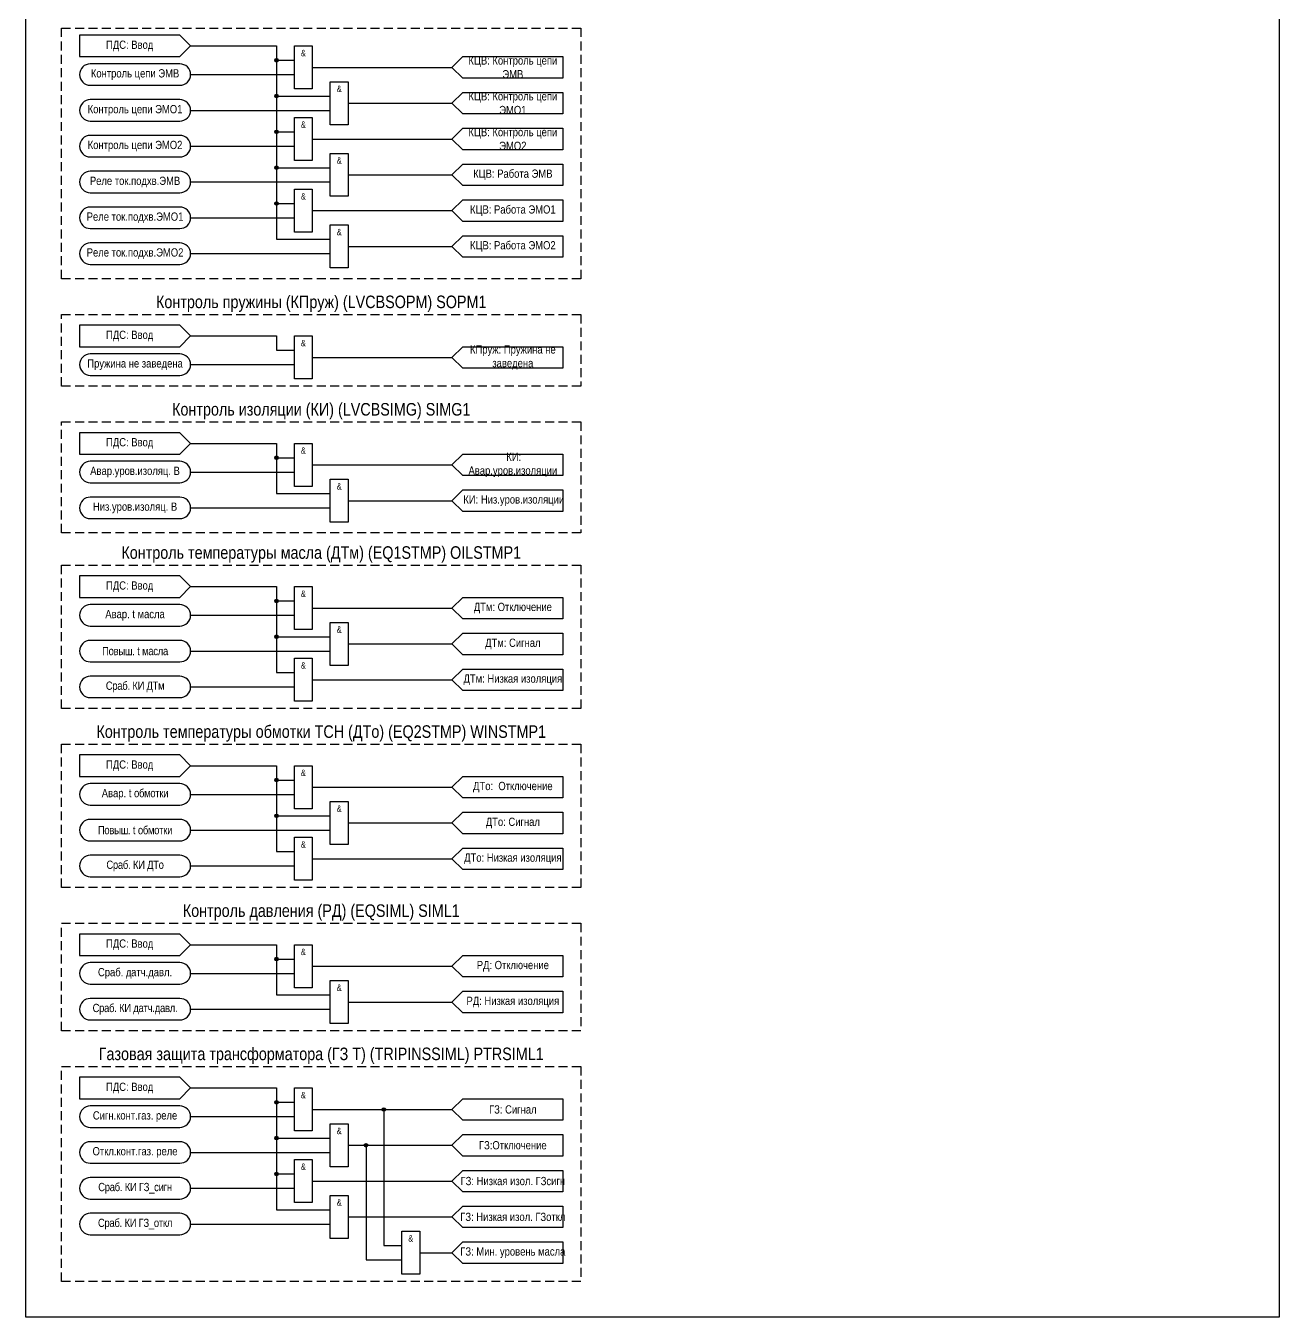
# Model space of a CAD drawing. Header units: millimetres. Extents: x -7300 to 495, y 0 to 1179.
# Drawn here: x -4825 to -4475, y 0 to 360.6 of the extents above; entities that cross this region are included whole.
import ezdxf

# ---------------------------------------------------------------- set-up
doc = ezdxf.new("R2010")
doc.units = ezdxf.units.MM
doc.linetypes.add('штриховая2', pattern=[0.375, 0.25, -0.125])
doc.layers.add('TEXT', color=7, linetype='Continuous', lineweight=25)
doc.styles.add('2.5_Gost_RD', font='ARIALN.TTF', dxfattribs={"height": 2.5})
doc.styles.add('3.5_Gost_RD', font='ARIALN.TTF', dxfattribs={"height": 3.5})

# ---------------------------------------------------------------- blocks, each defined once
blk = doc.blocks.new('Точка')
at = {"ltscale": 100}
h = blk.add_hatch(color=256, dxfattribs=at)
h.dxf.hatch_style = 1
edge = h.paths.add_edge_path()
edge.add_arc((0, 0), 0.5, 0, 360)
blk.add_circle((0, 0), 0.5, dxfattribs=at)

msp = doc.modelspace()

# ---------------------------------------------------------------- linework, layer by layer
at = {"ltscale": 100}
for points in [[(-4825, 1085), (-4475, 1085), (-4475, 0), (-4825, 0)], [(-4810, 358), (-4810, 352), (-4782, 352), (-4779, 355), (-4782, 358)], [(-4750, 355), (-4745, 355), (-4745, 343), (-4750, 343)], [(-4740, 345), (-4735, 345), (-4735, 333), (-4740, 333)], [(-4750, 335), (-4745, 335), (-4745, 323), (-4750, 323)], [(-4740, 325), (-4735, 325), (-4735, 313), (-4740, 313)], [(-4750, 315), (-4745, 315), (-4745, 303), (-4750, 303)], [(-4740, 305), (-4735, 305), (-4735, 293), (-4740, 293)], [(-4810, 277), (-4810, 271), (-4782, 271), (-4779, 274), (-4782, 277)], [(-4750, 274), (-4745, 274), (-4745, 262), (-4750, 262)], [(-4810, 247), (-4810, 241), (-4782, 241), (-4779, 244), (-4782, 247)], [(-4750, 244), (-4745, 244), (-4745, 232), (-4750, 232)], [(-4740, 234), (-4735, 234), (-4735, 222), (-4740, 222)], [(-4810, 207), (-4810, 201), (-4782, 201), (-4779, 204), (-4782, 207)], [(-4750, 204), (-4745, 204), (-4745, 192), (-4750, 192)], [(-4740, 194), (-4735, 194), (-4735, 182), (-4740, 182)], [(-4750, 184), (-4745, 184), (-4745, 172), (-4750, 172)], [(-4810, 157), (-4810, 151), (-4782, 151), (-4779, 154), (-4782, 157)], [(-4750, 154), (-4745, 154), (-4745, 142), (-4750, 142)], [(-4740, 144), (-4735, 144), (-4735, 132), (-4740, 132)], [(-4750, 134), (-4745, 134), (-4745, 122), (-4750, 122)], [(-4810, 107), (-4810, 101), (-4782, 101), (-4779, 104), (-4782, 107)], [(-4750, 104), (-4745, 104), (-4745, 92), (-4750, 92)], [(-4740, 94), (-4735, 94), (-4735, 82), (-4740, 82)], [(-4810, 67), (-4810, 61), (-4782, 61), (-4779, 64), (-4782, 67)], [(-4750, 64), (-4745, 64), (-4745, 52), (-4750, 52)], [(-4740, 54), (-4735, 54), (-4735, 42), (-4740, 42)], [(-4750, 44), (-4745, 44), (-4745, 32), (-4750, 32)], [(-4740, 34), (-4735, 34), (-4735, 22), (-4740, 22)], [(-4720, 24), (-4715, 24), (-4715, 12), (-4720, 12)]]:
    msp.add_lwpolyline(points, close=True, dxfattribs=at)
at = {"linetype": 'штриховая2', "ltscale": 10}
for points in [[(-4670, 290), (-4815, 290), (-4815, 360), (-4670, 360)], [(-4670, 260), (-4815, 260), (-4815, 280), (-4670, 280)], [(-4670, 219), (-4815, 219), (-4815, 250), (-4670, 250)], [(-4815, 210), (-4670, 210), (-4670, 170), (-4815, 170)], [(-4815, 160), (-4670, 160), (-4670, 120), (-4815, 120)], [(-4815, 110), (-4670, 110), (-4670, 80), (-4815, 80)], [(-4815, 70), (-4670, 70), (-4670, 10), (-4815, 10)]]:
    msp.add_lwpolyline(points, close=True, dxfattribs=at)
at = {"ltscale": 100}
for points in [[(-4779, 355), (-4755, 355), (-4755, 301), (-4740, 301)], [(-4779, 355), (-4755, 355), (-4755, 311), (-4750, 311)], [(-4779, 355), (-4755, 355), (-4755, 321), (-4740, 321)], [(-4779, 355), (-4755, 355), (-4755, 331), (-4750, 331)], [(-4779, 355), (-4755, 355), (-4755, 341), (-4740, 341)], [(-4779, 355), (-4755, 355), (-4755, 351), (-4750, 351)], [(-4675, 346), (-4703, 346), (-4706, 349), (-4703, 352), (-4675, 352), (-4675, 346), (-4703, 346), (-4706, 349), (-4703, 352), (-4675, 352)], [(-4779, 347), (-4750, 347)], [(-4745, 349), (-4706, 349)], [(-4735, 339), (-4706, 339)], [(-4675, 336), (-4703, 336), (-4706, 339), (-4703, 342), (-4675, 342), (-4675, 336), (-4703, 336), (-4706, 339), (-4703, 342), (-4675, 342)], [(-4779, 337), (-4740, 337)], [(-4675, 326), (-4703, 326), (-4706, 329), (-4703, 332), (-4675, 332), (-4675, 326), (-4703, 326), (-4706, 329), (-4703, 332), (-4675, 332)], [(-4745, 329), (-4706, 329)], [(-4779, 327), (-4750, 327)], [(-4675, 316), (-4703, 316), (-4706, 319), (-4703, 322), (-4675, 322), (-4675, 316), (-4703, 316), (-4706, 319), (-4703, 322), (-4675, 322)], [(-4735, 319), (-4706, 319)], [(-4779, 317), (-4740, 317)], [(-4675, 306), (-4703, 306), (-4706, 309), (-4703, 312), (-4675, 312), (-4675, 306), (-4703, 306), (-4706, 309), (-4703, 312), (-4675, 312)], [(-4779, 307), (-4750, 307)], [(-4745, 309), (-4706, 309)], [(-4675, 296), (-4703, 296), (-4706, 299), (-4703, 302), (-4675, 302), (-4675, 296), (-4703, 296), (-4706, 299), (-4703, 302), (-4675, 302)], [(-4779, 297), (-4740, 297)], [(-4735, 299), (-4706, 299)], [(-4779, 274), (-4755, 274), (-4755, 270), (-4750, 270)], [(-4706, 268), (-4703, 271), (-4675, 271), (-4675, 265), (-4703, 265), (-4706, 268)], [(-4745, 268), (-4706, 268)], [(-4779, 266), (-4750, 266)], [(-4779, 244), (-4755, 244), (-4755, 240), (-4750, 240)], [(-4779, 244), (-4755, 244), (-4755, 230), (-4740, 230)], [(-4706, 238), (-4703, 241), (-4675, 241), (-4675, 235), (-4703, 235), (-4706, 238)], [(-4779, 236), (-4750, 236)], [(-4745, 238), (-4706, 238)], [(-4706, 228), (-4703, 231), (-4675, 231), (-4675, 225), (-4703, 225), (-4706, 228)], [(-4735, 228), (-4706, 228)], [(-4779, 226), (-4740, 226)], [(-4779, 204), (-4755, 204), (-4755, 200), (-4750, 200)], [(-4779, 204), (-4755, 204), (-4755, 190), (-4740, 190)], [(-4779, 204), (-4755, 204), (-4755, 180), (-4750, 180)], [(-4706, 198), (-4703, 201), (-4675, 201), (-4675, 195), (-4703, 195), (-4706, 198)], [(-4779, 196), (-4750, 196)], [(-4745, 198), (-4706, 198)], [(-4735, 188), (-4706, 188)], [(-4706, 188), (-4703, 191), (-4675, 191), (-4675, 185), (-4703, 185), (-4706, 188)], [(-4779, 186), (-4740, 186)], [(-4706, 178), (-4703, 181), (-4675, 181), (-4675, 175), (-4703, 175), (-4706, 178)], [(-4745, 178), (-4706, 178)], [(-4779, 176), (-4750, 176)], [(-4779, 154), (-4755, 154), (-4755, 150), (-4750, 150)], [(-4779, 154), (-4755, 154), (-4755, 140), (-4740, 140)], [(-4779, 154), (-4755, 154), (-4755, 130), (-4750, 130)], [(-4745, 148), (-4706, 148)], [(-4706, 148), (-4703, 151), (-4675, 151), (-4675, 145), (-4703, 145), (-4706, 148)], [(-4779, 146), (-4750, 146)], [(-4706, 138), (-4703, 141), (-4675, 141), (-4675, 135), (-4703, 135), (-4706, 138)], [(-4735, 138), (-4706, 138)], [(-4779, 136), (-4740, 136)], [(-4706, 128), (-4703, 131), (-4675, 131), (-4675, 125), (-4703, 125), (-4706, 128)], [(-4745, 128), (-4706, 128)], [(-4779, 126), (-4750, 126)], [(-4779, 104), (-4755, 104), (-4755, 100), (-4750, 100)], [(-4779, 104), (-4755, 104), (-4755, 90), (-4740, 90)], [(-4706, 98), (-4703, 101), (-4675, 101), (-4675, 95), (-4703, 95), (-4706, 98)], [(-4745, 98), (-4706, 98)], [(-4779, 96), (-4750, 96)], [(-4706, 88), (-4703, 91), (-4675, 91), (-4675, 85), (-4703, 85), (-4706, 88)], [(-4735, 88), (-4706, 88)], [(-4779, 86), (-4740, 86)], [(-4779, 64), (-4755, 64), (-4755, 60), (-4750, 60)], [(-4779, 64), (-4755, 64), (-4755, 50), (-4740, 50)], [(-4779, 64), (-4755, 64), (-4755, 40), (-4750, 40)], [(-4779, 64), (-4755, 64), (-4755, 30), (-4740, 30)], [(-4745, 58), (-4706, 58)], [(-4745, 58), (-4725, 58), (-4725, 20), (-4720, 20)], [(-4706, 58), (-4703, 61), (-4675, 61), (-4675, 55), (-4703, 55), (-4706, 58)], [(-4779, 56), (-4750, 56)], [(-4706, 48), (-4703, 51), (-4675, 51), (-4675, 45), (-4703, 45), (-4706, 48)], [(-4735, 48), (-4706, 48)], [(-4735, 48), (-4730, 48), (-4730, 16), (-4720, 16)], [(-4779, 46), (-4740, 46)], [(-4706, 38), (-4703, 41), (-4675, 41), (-4675, 35), (-4703, 35), (-4706, 38)], [(-4745, 38), (-4706, 38)], [(-4779, 36), (-4750, 36)], [(-4706, 28), (-4703, 31), (-4675, 31), (-4675, 25), (-4703, 25), (-4706, 28)], [(-4779, 26), (-4740, 26)], [(-4735, 28), (-4706, 28)], [(-4706, 18), (-4703, 21), (-4675, 21), (-4675, 15), (-4703, 15), (-4706, 18)], [(-4715, 18), (-4706, 18)]]:
    msp.add_lwpolyline(points, dxfattribs=at)
for points in [[(-4807, 344), (-4782, 344, 1), (-4782, 350), (-4807, 350, 1)], [(-4807, 334), (-4782, 334, 1), (-4782, 340), (-4807, 340, 1)], [(-4807, 324), (-4782, 324, 1), (-4782, 330), (-4807, 330, 1)], [(-4807, 314), (-4782, 314, 1), (-4782, 320), (-4807, 320, 1)], [(-4807, 304), (-4782, 304, 1), (-4782, 310), (-4807, 310, 1)], [(-4807, 294), (-4782, 294, 1), (-4782, 300), (-4807, 300, 1)], [(-4807, 263), (-4782, 263, 1), (-4782, 269), (-4807, 269, 1)], [(-4807, 233), (-4782, 233, 1), (-4782, 239), (-4807, 239, 1)], [(-4807, 223), (-4782, 223, 1), (-4782, 229), (-4807, 229, 1)], [(-4807, 193), (-4782, 193, 1), (-4782, 199), (-4807, 199, 1)], [(-4807, 183), (-4782, 183, 1), (-4782, 189), (-4807, 189, 1)], [(-4807, 173), (-4782, 173, 1), (-4782, 179), (-4807, 179, 1)], [(-4807, 143), (-4782, 143, 1), (-4782, 149), (-4807, 149, 1)], [(-4807, 133), (-4782, 133, 1), (-4782, 139), (-4807, 139, 1)], [(-4807, 123), (-4782, 123, 1), (-4782, 129), (-4807, 129, 1)], [(-4807, 93), (-4782, 93, 1), (-4782, 99), (-4807, 99, 1)], [(-4807, 83), (-4782, 83, 1), (-4782, 89), (-4807, 89, 1)], [(-4807, 53), (-4782, 53, 1), (-4782, 59), (-4807, 59, 1)], [(-4807, 43), (-4782, 43, 1), (-4782, 49), (-4807, 49, 1)], [(-4807, 33), (-4782, 33, 1), (-4782, 39), (-4807, 39, 1)], [(-4807, 23), (-4782, 23, 1), (-4782, 29), (-4807, 29, 1)]]:
    msp.add_lwpolyline(points, format="xyb", close=True, dxfattribs=at)

# ---------------------------------------------------------------- block references
for p in [(-4755, 351), (-4755, 341), (-4755, 331), (-4755, 321), (-4755, 311), (-4755, 240), (-4755, 200), (-4755, 190), (-4755, 150), (-4755, 140), (-4755, 100), (-4755, 60), (-4725, 58), (-4755, 50), (-4730, 48), (-4755, 40)]:
    msp.add_blockref('Точка', p, dxfattribs=at)

# ---------------------------------------------------------------- texts
at = {"ltscale": 100, "attachment_point": 5, "style": '2.5_Gost_RD'}
for s, insert, char_height, width in [('&', (-4747.5, 353), 1.8, 5), ('КЦВ: Контроль цепи ЭМВ', (-4689, 349), 2.3, 28), ('&', (-4737.5, 343), 1.8, 5), ('КЦВ: Контроль цепи ЭМО1', (-4689, 339), 2.3, 28), ('&', (-4747.5, 333), 1.8, 5), ('КЦВ: Контроль цепи ЭМО2', (-4689, 329), 2.3, 28), ('&', (-4737.5, 323), 1.8, 5), ('КЦВ: Работа ЭМВ', (-4689, 319), 2.3, 28), ('&', (-4747.5, 313), 1.8, 5), ('КЦВ: Работа ЭМО1', (-4689, 309), 2.3, 28), ('&', (-4737.5, 303), 1.8, 5), ('КЦВ: Работа ЭМО2', (-4689, 299), 2.3, 28), ('&', (-4747.5, 272), 1.8, 5), ('КПруж: Пружина не заведена', (-4689, 268), 2.3, 28), ('&', (-4747.5, 242), 1.8, 5), ('{\\W0.8;\\T0.8; }КИ: Авар.уров.изоляции', (-4689, 238), 2.3, 28), ('&', (-4737.5, 232), 1.8, 5), ('{\\W0.8;\\T0.8; }КИ: Низ.уров.изоляции', (-4689, 228), 2.3, 28), ('&', (-4747.5, 202), 1.8, 5), ('ДТм: Отключение', (-4689, 198), 2.3, 28), ('\\A1;Авар. t масла', (-4794.5, 196), 2.3, 31), ('&', (-4737.5, 192), 1.8, 5), ('ДТм: Сигнал', (-4689, 188), 2.3, 28), ('\\A1;{\\T0.95;Повыш. t масла }', (-4794.5, 186), 2.3, 31), ('&', (-4747.5, 182), 1.8, 5), ('\\A1;{\\T0.95;Сраб. КИ ДТм}', (-4794.5, 176), 2.3, 31), ('ДТм: Низкая изоляция', (-4689, 178), 2.3, 28), ('&', (-4747.5, 152), 1.8, 5), ('ДТо:  Отключение', (-4689, 148), 2.3, 28), ('\\A1;Авар. t {\\T0.95;обмотки}', (-4794.5, 146), 2.3, 31), ('&', (-4737.5, 142), 1.8, 5), ('\\A1;{\\T0.95;Повыш. t обмотки}', (-4794.5, 136), 2.3, 29.7748), ('ДТо: Сигнал', (-4689, 138), 2.3, 28), ('&', (-4747.5, 132), 1.8, 5), ('\\A1;{\\T0.95;Сраб. КИ ДТо}', (-4794.5, 126), 2.3, 31), ('ДТо: Низкая изоляция ', (-4689, 128), 2.3, 28), ('&', (-4747.5, 102), 1.8, 5), ('\\A1;Сраб. {\\T0.95;д}атч.давл.', (-4794.5, 96), 2.3, 31), ('\\A1;РД: Отключение', (-4689, 98), 2.3, 28), ('&', (-4737.5, 92), 1.8, 5), ('\\A1;{\\T0.95;Сраб. КИ датч.давл.}', (-4794.5, 86), 2.3, 31), ('РД: Низкая изоляция', (-4689, 88), 2.3, 28), ('&', (-4747.5, 62), 1.8, 5), ('ГЗ: Сигнал', (-4689, 58), 2.3, 28), ('\\A1;Сигн.конт.газ. реле', (-4794.5, 56), 2.3, 31), ('&', (-4737.5, 52), 1.8, 5), ('\\A1;Откл.конт.газ. реле', (-4794.5, 46), 2.3, 31), ('ГЗ:Отключение', (-4689, 48), 2.3, 28), ('&', (-4747.5, 42), 1.8, 5), ('\\A1;{\\T0.95;Сраб. КИ ГЗ_сигн}', (-4794.5, 36), 2.3, 31), ('ГЗ: Низкая изол. ГЗсигн', (-4689, 38), 2.3, 28), ('&', (-4737.5, 32), 1.8, 5), ('ГЗ: Низкая изол. ГЗоткл', (-4689, 28), 2.3, 28), ('\\A1;{\\T0.95;Сраб. КИ ГЗ_откл}', (-4794.5, 26), 2.3, 31), ('&', (-4717.5, 22), 1.8, 5), ('ГЗ: Мин. уровень масла ', (-4689, 18), 2.3, 28)]:
    msp.add_mtext(s, dxfattribs=dict(at, insert=insert, char_height=char_height, width=width))
at = {"color": 30, "ltscale": 100, "char_height": 3.5, "width": 145, "attachment_point": 5, "style": '3.5_Gost_RD'}
for s, insert in [('Контроль пружины (КПруж) (LVCBSOPM) {\\C6;SOPM1}', (-4742.5, 283)), ('Контроль изоляции (КИ) (LVCBSIMG) {\\C6;SIMG1}', (-4742.5, 253)), ('Контроль температуры масла (ДТм) (EQ1STMP) {\\C6;OILSTMP1}', (-4742.5, 213)), ('Контроль температуры обмотки ТСН (ДТо) (EQ2STMP) {\\C6;WINSTMP1}', (-4742.5, 163)), ('\\pt262.5;Контроль давления (РД) (EQSIML) {\\C6;SIML1}', (-4742.5, 113)), ('Газовая защита трансформатора (ГЗ T) (TRIPINSSIML) {\\C6;PTRSIML1}', (-4742.5, 73))]:
    msp.add_mtext(s, dxfattribs=dict(at, insert=insert))
at = {"layer": 'TEXT', "ltscale": 100, "char_height": 2.3, "width": 28, "attachment_point": 5, "style": '2.5_Gost_RD'}
for insert in [(-4796, 355), (-4796, 274), (-4796, 244), (-4796, 204), (-4796, 154), (-4796, 104), (-4796, 64)]:
    msp.add_mtext('ПДС: Ввод', dxfattribs=dict(at, insert=insert))
at = {"layer": 'TEXT', "color": 0, "ltscale": 100, "char_height": 2.3, "width": 31, "attachment_point": 5, "style": '2.5_Gost_RD'}
for s, insert in [('{\\C256;Контроль цепи ЭМВ}', (-4794.5, 347)), ('{\\C256;Контроль цепи ЭМО1}', (-4794.5, 337)), ('{\\C256;Контроль цепи ЭМО2}', (-4794.5, 327)), ('{\\C256;Реле ток.подхв.ЭМВ}', (-4794.5, 317)), ('{\\C256;Реле ток.подхв.ЭМО1}', (-4794.5, 307)), ('{\\C256;Реле ток.подхв.ЭМО2}', (-4794.5, 297)), ('{\\C256;Пружина не заведена}', (-4794.5, 266)), ('{\\C256;Авар.уров.изоляц. В}', (-4794.5, 236)), ('{\\C256;Низ.уров.изоляц. В}', (-4794.5, 226))]:
    msp.add_mtext(s, dxfattribs=dict(at, insert=insert))

doc.saveas('drawing.dxf')
